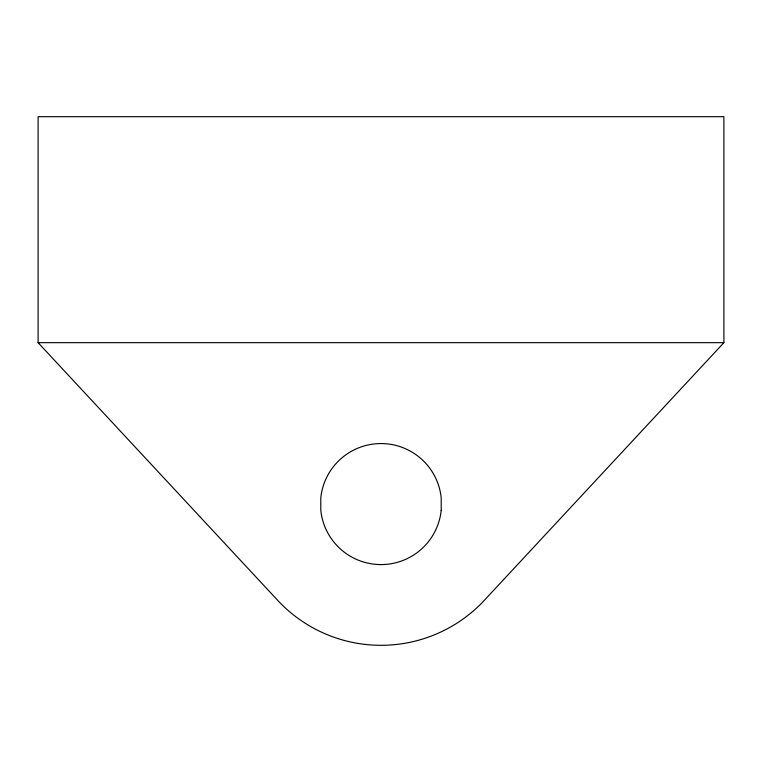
<?xml version="1.0" encoding="UTF-8"?>
<svg xmlns="http://www.w3.org/2000/svg" width="762" height="762" viewBox="0 0 762 762"><rect width="100%" height="100%" fill="white"/><g stroke="black" fill="none" stroke-linecap="round" stroke-linejoin="round"><path stroke-width="1.14" d="M723.9 342.662L485.956 598.58A141.237 141.237 0 0 1 276.044 598.58L38.1 342.662L38.1 116.691L723.9 116.691L723.9 342.662L38.1 342.662M441.198 510.397L441.198 497.748A60.531 60.531 0 0 0 320.802 497.748L320.802 510.397A60.531 60.531 0 0 0 441.198 510.397"/></g></svg>
